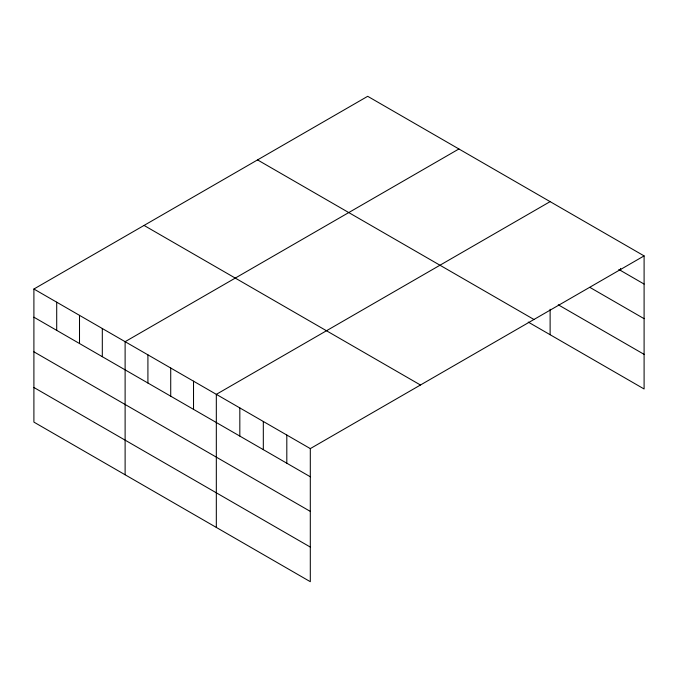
<?xml version="1.0" encoding="UTF-8"?>
<svg xmlns="http://www.w3.org/2000/svg" width="678" height="678" viewBox="0 0 678 678"><rect width="100%" height="100%" fill="white"/><g stroke="black" fill="none" stroke-linecap="round" stroke-linejoin="round"><path stroke-width="1.02" d="M644.1 255.894L310.304 448.607L310.304 581.69L33.9 422.106L33.9 289.023L367.696 96.31L644.1 255.894L644.1 388.977L528.23 322.084M458.904 148.974L125.116 341.687L125.116 474.77M550.121 201.629L216.324 394.35L216.324 527.433M618.802 269.454L644.1 284.065M589.885 287.387L644.1 318.685M558.257 304.795L644.1 354.357M257.538 159.906L533.95 319.482M144.05 225.427L420.462 385.011M33.9 289.023L310.304 448.607M33.9 317.194L310.304 476.778M33.9 351.814L310.304 511.398M33.9 387.485L310.304 547.07M620.607 268.412L620.607 270.497M550.121 309.261L550.121 334.72M286.811 435.039L286.811 463.218M263.318 421.479L263.318 449.65M239.826 407.91L239.826 436.081M193.527 381.18L193.527 409.359M170.72 368.018L170.72 396.189M147.914 354.848L147.914 383.028M102.31 328.516L102.31 356.696M79.504 315.355L79.504 343.526M56.706 302.185L56.706 330.364"/></g></svg>
